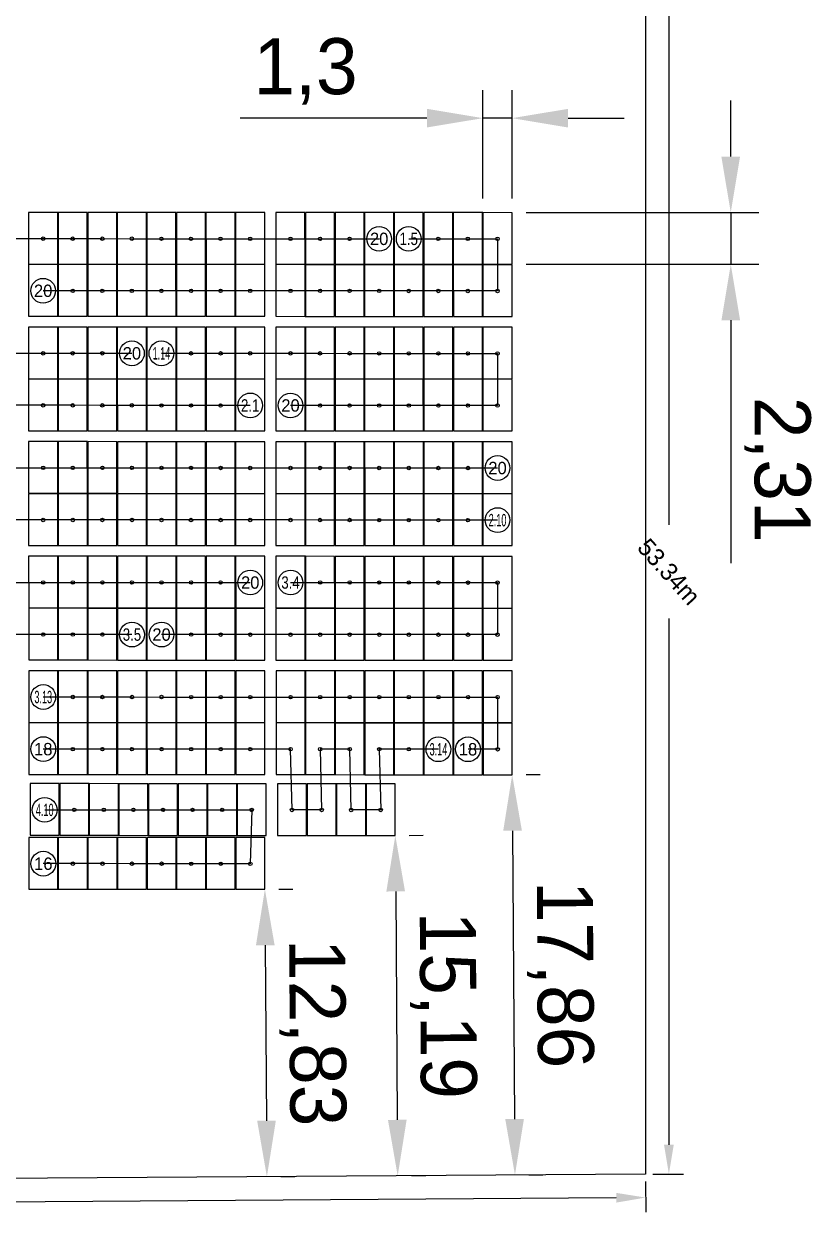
# Model space of a CAD drawing. Header units: millimetres. Extents: x 100467534408 to 100467536215, y 22466358354 to 22466358689.
# Drawn here: x 100467534537.4 to 100467534572.7, y 22466358525.9 to 22466358579 of the extents above; entities that cross this region are included whole.
import ezdxf
from ezdxf.enums import TextEntityAlignment as Align

# ---------------------------------------------------------------- set-up
doc = ezdxf.new("R2010")
doc.units = ezdxf.units.MM
doc.header["$LTSCALE"] = 25.4
doc.layers.get('Defpoints').update_dxf_attribs({"linetype": 'CONTINUOUS'})
for name, color, linetype, true_color in [('building', 7, 'CONTINUOUS', 0xffffff), ('component', 7, 'CONTINUOUS', 0xffffff), ('strings', 7, 'CONTINUOUS', 0xffffff)]:
    doc.layers.add(name, color=color, linetype=linetype, true_color=true_color)
for name, color, linetype in [('COTA PANELES', 30, 'CONTINUOUS'), ('COTA PASILLOS', 1, 'CONTINUOUS'), ('Default', 7, 'CONTINUOUS')]:
    doc.layers.add(name, color=color, linetype=linetype)
doc.dimstyles.new('ISO-25', dxfattribs={"dimtxt": 2.5, "dimasz": 2.5, "dimexe": 1.25, "dimexo": 0.625, "dimtad": 1, "dimtxsty": 'Standard', "dimcen": 2.5, "dimadec": 0, "dimazin": 0, "dimtfac": 1, "dimtmove": 0, "dimatfit": 3, "dimfxl": 1, "dimarcsym": 0})
doc.dimstyles.get("Standard").update_dxf_attribs({"dimtxt": 63.5, "dimasz": 4.572, "dimexe": 4.572, "dimexo": 1.5875, "dimgap": 2.286, "dimtad": 0, "dimtih": 1, "dimtoh": 1, "dimdec": 4, "dimzin": 0, "dimdsep": 46, "dimtxsty": 'Standard', "dimcen": 2.286, "dimadec": 0, "dimazin": 0, "dimtfac": 1, "dimtdec": 4, "dimtofl": 0, "dimtmove": 0, "dimatfit": 3, "dimfxl": 25.4, "dimtolj": 1, "dimtzin": 0, "dimarcsym": 0})

# ---------------------------------------------------------------- blocks, each defined once
blk = doc.blocks.new('AUDIT_I_250328083542-60')
at = {"layer": 'Default', "transparency": 16777216}
for p, q in [((78.54, 72.42), (80.3, 74.37)), ((81.32, 71.77), (114.64, 41.76)), ((120.59, 36.41), (153.92, 6.4)), ((154.85, 3.7), (156.61, 5.65))]:
    blk.add_line(p, q, dxfattribs=at)
for points in [[(79.46, 73.45), (81.6, 72.08), (81.04, 71.46)], [(155.77, 4.73), (153.64, 6.09), (154.19, 6.71)]]:
    blk.add_solid(points, dxfattribs=at)
at = {"layer": 'Defpoints', "transparency": 16777216}
for p in [(78.12, 71.96), (154.44, 3.24)]:
    blk.add_point(p, dxfattribs=at)
at = {"layer": 'Default', "transparency": 16777216}
blk.add_text('53.34m', height=1.5, dxfattribs=at).set_placement((117.62, 39.09), align=Align.MIDDLE_CENTER)
blk = doc.blocks.new('AUDIT_I_250328083542-61')
at = {"layer": 'Default', "transparency": 16777216}
for p, q in [((154.9, 2.82), (156.87, 1.08)), ((154.27, 0.04), (95.44, -66.23)), ((90.12, -72.22), (31.29, -138.49)), ((28.6, -139.45), (30.56, -141.19))]:
    blk.add_line(p, q, dxfattribs=at)
for points in [[(155.93, 1.91), (154.58, -0.23), (153.96, 0.32)], [(29.63, -140.36), (30.98, -138.21), (31.6, -138.77)]]:
    blk.add_solid(points, dxfattribs=at)
at = {"layer": 'Defpoints', "transparency": 16777216}
for p in [(154.44, 3.24), (28.13, -139.03)]:
    blk.add_point(p, dxfattribs=at)
at = {"layer": 'Default', "transparency": 16777216}
blk.add_text('98.82m', height=1.5, dxfattribs=at).set_placement((92.78, -69.22), align=Align.MIDDLE_CENTER)
blk = doc.blocks.new('component')
at = {"layer": 'component', "color": 253, "true_color": 0xa5a5a5}
for points in [[(82.5403, 48.8344), (84.2194, 50.6981), (80.9125, 53.6736), (79.2332, 51.81)], [(80.8355, 46.9423), (82.5145, 48.806), (79.2076, 51.7815), (77.5284, 49.9178)], [(85.875, 45.8341), (87.554, 47.6975), (84.2471, 50.6731), (82.5681, 48.8096)], [(79.1304, 45.0502), (80.8097, 46.9136), (77.5026, 49.8893), (75.8235, 48.0257)], [(84.1701, 43.9418), (85.8492, 45.8054), (82.5423, 48.7809), (80.8632, 46.9173)], [(77.4255, 43.158), (79.1048, 45.0215), (75.7977, 47.997), (74.1187, 46.1336)], [(75.7207, 41.2657), (77.3997, 43.1294), (74.0929, 46.1049), (72.4138, 44.2412)], [(82.4652, 42.0496), (84.1443, 43.9133), (80.8374, 46.8888), (79.1581, 45.0252)], [(89.8755, 42.2344), (91.5546, 44.098), (88.2477, 47.0736), (86.5686, 45.2099)], [(88.1706, 40.3423), (89.8497, 42.2057), (86.5428, 45.1814), (84.8636, 43.3178)], [(74.0158, 39.3736), (75.6949, 41.2372), (72.388, 44.2128), (70.7089, 42.3491)], [(80.7602, 40.1575), (82.4394, 42.021), (79.1325, 44.9965), (77.4533, 43.133)], [(93.2101, 39.2339), (94.8894, 41.0975), (91.5823, 44.073), (89.9032, 42.2094)], [(79.0553, 38.2654), (80.7346, 40.1288), (77.4275, 43.1043), (75.7484, 41.2409)], [(86.4656, 38.4501), (88.1448, 40.3136), (84.8379, 43.2891), (83.1587, 41.4257)], [(72.311, 37.4815), (73.99, 39.3449), (70.6831, 42.3204), (69.0039, 40.457)], [(91.5053, 37.3417), (93.1843, 39.2054), (89.8774, 42.1809), (88.1984, 40.3173)], [(77.3504, 36.373), (79.0295, 38.2367), (75.7226, 41.2122), (74.0436, 39.3486)], [(84.7607, 36.5578), (86.44, 38.4215), (83.1329, 41.397), (81.4538, 39.5333)], [(70.6059, 35.5893), (72.2851, 37.4528), (68.9783, 40.4283), (67.299, 38.5648)], [(89.8004, 35.4496), (91.4795, 37.3131), (88.1726, 40.2888), (86.4935, 38.4251)], [(97.2107, 35.6344), (98.8897, 37.498), (95.5828, 40.4735), (93.9038, 38.6099)], [(75.6456, 34.4809), (77.3246, 36.3446), (74.0177, 39.3201), (72.3387, 37.4564)], [(83.0559, 34.6657), (84.7349, 36.5293), (81.428, 39.5049), (79.749, 37.6412)], [(88.0955, 33.5575), (89.7746, 35.4209), (86.4677, 38.3964), (84.7885, 36.533)], [(95.5058, 33.7422), (97.1849, 35.6057), (93.878, 38.5812), (92.1989, 36.7178)], [(68.2825, 33.0105), (69.9617, 34.8741), (66.6547, 37.8496), (64.9756, 35.986)], [(73.9407, 32.5888), (75.6198, 34.4522), (72.3129, 37.4278), (70.6336, 35.5643)], [(81.351, 32.7736), (83.03, 34.6372), (79.7232, 37.6127), (78.0441, 35.7491)], [(100.5453, 32.6338), (102.2245, 34.4975), (98.9175, 37.473), (97.2384, 35.6093)], [(66.5776, 31.1184), (68.2567, 32.982), (64.9498, 35.9575), (63.2707, 34.0939)], [(86.3905, 31.6651), (88.0697, 33.5288), (84.7628, 36.5043), (83.0836, 34.6407)], [(93.8009, 31.8499), (95.48, 33.7136), (92.1731, 36.6891), (90.4939, 34.8254)], [(71.6173, 30.0101), (73.2964, 31.8736), (69.9895, 34.8491), (68.3102, 32.9857)], [(79.6461, 30.8814), (81.3252, 32.7449), (78.0183, 35.7204), (76.3392, 33.8569)], [(98.8404, 30.7417), (100.5197, 32.6053), (97.2126, 35.5809), (95.5335, 33.7172)], [(64.8728, 29.2262), (66.5518, 31.0899), (63.2449, 34.0652), (61.5659, 32.2017)], [(77.9413, 28.9891), (79.6203, 30.8528), (76.3134, 33.8283), (74.6342, 31.9646)], [(84.6856, 29.773), (86.3649, 31.6367), (83.0578, 34.6122), (81.3787, 32.7485)], [(92.0959, 29.9578), (93.7751, 31.8214), (90.4682, 34.7969), (88.789, 32.9333)], [(104.5458, 29.0343), (106.2251, 30.8978), (102.918, 33.8733), (101.239, 32.0099)], [(69.9122, 28.1178), (71.5915, 29.9815), (68.2844, 32.957), (66.6054, 31.0933)], [(90.391, 28.0657), (92.0703, 29.9293), (88.7632, 32.9048), (87.0841, 31.0412)], [(97.1356, 28.8496), (98.8146, 30.713), (95.5077, 33.6885), (93.8287, 31.8251)], [(63.1679, 27.3341), (64.847, 29.1975), (61.5401, 32.1731), (59.8608, 30.3096)], [(82.9807, 27.8809), (84.6598, 29.7443), (81.3529, 32.7201), (79.6739, 30.8564)], [(95.4307, 26.9572), (97.1098, 28.8209), (93.8029, 31.7964), (92.1238, 29.933)], [(102.841, 27.142), (104.52, 29.0057), (101.2131, 31.9812), (99.5341, 30.1175)], [(68.2074, 26.2257), (69.8864, 28.0893), (66.5796, 31.0648), (64.9005, 29.2012)], [(75.6177, 26.4104), (77.2969, 28.2741), (73.9898, 31.2496), (72.3108, 29.386)], [(81.2759, 25.9888), (82.9549, 27.8522), (79.6481, 30.8277), (77.969, 28.9643)], [(88.6862, 26.1735), (90.3652, 28.037), (87.0583, 31.0125), (85.3793, 29.149)], [(107.8805, 26.0338), (109.5597, 27.8974), (106.2528, 30.873), (104.5736, 29.0093)], [(61.4628, 25.4418), (63.1421, 27.3054), (59.8352, 30.2809), (58.1559, 28.4173)], [(93.7258, 25.0651), (95.4049, 26.9288), (92.098, 29.9043), (90.4188, 28.0406)], [(101.1361, 25.2499), (102.8152, 27.1135), (99.5083, 30.089), (97.829, 28.2254)], [(66.5025, 24.3335), (68.1816, 26.1972), (64.8747, 29.1727), (63.1956, 27.3091)], [(73.9128, 24.5183), (75.5919, 26.382), (72.285, 29.3575), (70.6059, 27.4938)], [(86.9813, 24.2812), (88.6604, 26.1448), (85.3535, 29.1204), (83.6744, 27.2567)], [(106.1756, 24.1417), (107.8549, 26.0051), (104.5478, 28.9806), (102.8687, 27.1172)], [(59.758, 23.5496), (61.4372, 25.4133), (58.1301, 28.3888), (56.4511, 26.5252)], [(78.9525, 23.4099), (80.6315, 25.2736), (77.3246, 28.2491), (75.6454, 26.3854)], [(92.0208, 23.173), (93.7, 25.0366), (90.3931, 28.0121), (88.7139, 26.1485)], [(99.4313, 23.3577), (101.1103, 25.2214), (97.8034, 28.1969), (96.1242, 26.3333)], [(64.7977, 22.4414), (66.4767, 24.3049), (63.1698, 27.2804), (61.4906, 25.4169)], [(72.2079, 22.6262), (73.887, 24.4896), (70.5801, 27.4652), (68.901, 25.6017)], [(85.2764, 22.3891), (86.9555, 24.2527), (83.6486, 27.2282), (81.9693, 25.3646)], [(104.4707, 22.2495), (106.1498, 24.113), (102.8429, 27.0885), (101.1638, 25.2251)], [(111.881, 22.4343), (113.5603, 24.2978), (110.2532, 27.2733), (108.5741, 25.4098)], [(58.0531, 21.6575), (59.7322, 23.5212), (56.4253, 26.4965), (54.7462, 24.633)], [(77.2474, 21.5178), (78.9267, 23.3814), (75.6198, 26.3569), (73.9405, 24.4933)], [(90.3159, 21.2809), (91.9952, 23.1443), (88.6881, 26.1198), (87.009, 24.2564)], [(97.7262, 21.4656), (99.4054, 23.3291), (96.0986, 26.3046), (94.4193, 24.4411)], [(56.3482, 19.7654), (58.0273, 21.6288), (54.7204, 24.6044), (53.0414, 22.7409)], [(63.0928, 20.5491), (64.7718, 22.4127), (61.465, 25.3883), (59.7857, 23.5246)], [(70.5031, 20.7339), (72.1821, 22.5975), (68.8752, 25.573), (67.196, 23.7094)], [(82.9528, 19.8104), (84.6321, 21.6741), (81.3252, 24.6496), (79.6459, 22.7859)], [(102.7659, 20.3572), (104.4449, 22.2209), (101.138, 25.1964), (99.459, 23.3327)], [(110.1762, 20.542), (111.8554, 22.4056), (108.5483, 25.3811), (106.8693, 23.5175)], [(68.7982, 18.8417), (70.4773, 20.7054), (67.1704, 23.6809), (65.4911, 21.8173)], [(75.5426, 19.6256), (77.2218, 21.4893), (73.9147, 24.4648), (72.2357, 22.6012)], [(88.6111, 19.3885), (90.2901, 21.2522), (86.9832, 24.2277), (85.3042, 22.364)], [(96.0213, 19.5733), (97.7006, 21.4369), (94.3935, 24.4125), (92.7144, 22.5488)], [(115.2158, 19.4338), (116.8949, 21.2972), (113.588, 24.2729), (111.9087, 22.4093)], [(61.3877, 18.657), (63.067, 20.5206), (59.7601, 23.4961), (58.0808, 21.6325)], [(73.8377, 17.7335), (75.5167, 19.597), (72.2099, 22.5725), (70.5308, 20.709)], [(81.248, 17.9183), (82.9272, 19.7817), (79.6201, 22.7573), (77.9411, 20.8938)], [(94.3165, 17.6812), (95.9955, 19.5448), (92.6886, 22.5203), (91.0096, 20.6567)], [(101.061, 18.4651), (102.7401, 20.3287), (99.4332, 23.3042), (97.7539, 21.4406)], [(108.4713, 18.6498), (110.1503, 20.5135), (106.8434, 23.489), (105.1644, 21.6254)], [(59.6829, 16.7648), (61.3621, 18.6285), (58.055, 21.604), (56.376, 19.7404)], [(67.0931, 16.9496), (68.7724, 18.8132), (65.4653, 21.7888), (63.7863, 19.9251)], [(86.2876, 16.8099), (87.9667, 18.6735), (84.6598, 21.649), (82.9807, 19.7854)], [(106.7664, 16.7577), (108.4455, 18.6212), (105.1386, 21.5967), (103.4593, 19.7332)], [(113.5108, 17.5416), (115.19, 19.4051), (111.8831, 22.3806), (110.2039, 20.5171)], [(72.1328, 15.8412), (73.8119, 17.7048), (70.505, 20.6804), (68.8259, 18.8167)], [(79.5431, 16.0262), (81.2222, 17.8896), (77.9153, 20.8651), (76.2362, 19.0017)], [(92.6116, 15.789), (94.2907, 17.6527), (90.9838, 20.6282), (89.3047, 18.7646)], [(99.3562, 16.5729), (101.0352, 18.4364), (97.7283, 21.4119), (96.0491, 19.5485)], [(111.8059, 15.6493), (113.4852, 17.5129), (110.1781, 20.4885), (108.499, 18.6248)], [(65.3883, 15.0575), (67.0675, 16.9209), (63.7604, 19.8964), (62.0814, 18.033)], [(84.5828, 14.9177), (86.2618, 16.7814), (82.9549, 19.7569), (81.2757, 17.8933)], [(97.6511, 14.6808), (99.3303, 16.5443), (96.0233, 19.5198), (94.3442, 17.6563)], [(105.0616, 14.8656), (106.7406, 16.729), (103.4337, 19.7046), (101.7545, 17.8411)], [(70.428, 13.9491), (72.107, 15.8127), (68.8001, 18.7882), (67.1209, 16.9246)], [(77.8382, 14.1338), (79.5173, 15.9975), (76.2104, 18.973), (74.5313, 17.1093)], [(110.101, 13.7572), (111.7801, 15.6208), (108.4732, 18.5963), (106.7942, 16.7327)], [(63.6834, 13.1651), (65.3625, 15.0288), (62.0556, 18.0043), (60.3765, 16.1407)], [(82.8777, 13.0256), (84.557, 14.8891), (81.2501, 17.8646), (79.5708, 16.0011)], [(90.2882, 13.2104), (91.9672, 15.0738), (88.6604, 18.0494), (86.9811, 16.1859)], [(95.9462, 12.7885), (97.6255, 14.6521), (94.3184, 17.6277), (92.6393, 15.764)], [(103.3565, 12.9733), (105.0358, 14.8369), (101.7287, 17.8124), (100.0496, 15.9488)], [(68.7231, 12.0569), (70.4022, 13.9206), (67.0953, 16.8961), (65.416, 15.0325)], [(76.1334, 12.2417), (77.8124, 14.1053), (74.5055, 17.0809), (72.8263, 15.2172)], [(108.3962, 11.865), (110.0752, 13.7285), (106.7684, 16.704), (105.0893, 14.8406)], [(81.1729, 11.1335), (82.8521, 12.9969), (79.545, 15.9725), (77.866, 14.109)], [(88.5831, 11.3182), (90.2624, 13.1817), (86.9555, 16.1572), (85.2762, 14.2938)], [(101.6516, 11.0811), (103.3309, 12.9448), (100.0238, 15.9203), (98.3447, 14.0566)], [(67.018, 10.1648), (68.6973, 12.0283), (65.3902, 15.0038), (63.7112, 13.1403)], [(74.4285, 10.3496), (76.1076, 12.213), (72.8007, 15.1885), (71.1214, 13.3251)], [(93.6228, 10.2098), (95.3019, 12.0735), (91.995, 15.049), (90.3159, 13.1854)], [(106.6913, 9.9729), (108.3704, 11.8364), (105.0635, 14.8119), (103.3842, 12.9484)], [(79.468, 9.2412), (81.1471, 11.1048), (77.8402, 14.0803), (76.1611, 12.2167)], [(86.8783, 9.4259), (88.5575, 11.2896), (85.2504, 14.2651), (83.5714, 12.4014)], [(99.9468, 9.189), (101.6258, 11.0525), (98.3189, 14.0282), (96.6399, 12.1645)], [(72.7234, 8.4574), (74.4027, 10.3209), (71.0956, 13.2964), (69.4166, 11.433)], [(85.1734, 7.5338), (86.8525, 9.3974), (83.5456, 12.373), (81.8665, 10.5093)], [(91.9179, 8.3177), (93.597, 10.1812), (90.2901, 13.1567), (88.6109, 11.2932)], [(104.9865, 8.0806), (106.6655, 9.9442), (103.3586, 12.9198), (101.6794, 11.0561)], [(112.3666, 8.4566), (114.0457, 10.3203), (110.7388, 13.2958), (109.0596, 11.4322)], [(71.0186, 6.5651), (72.6978, 8.4288), (69.3908, 11.4043), (67.7117, 9.5406)], [(77.7631, 7.349), (79.4422, 9.2127), (76.1353, 12.1882), (74.4562, 10.3245)], [(90.2131, 6.4256), (91.8921, 8.289), (88.5853, 11.2645), (86.906, 9.4011)], [(97.6234, 6.6103), (99.3024, 8.4738), (95.9955, 11.4493), (94.3165, 9.5859)], [(110.6618, 6.5645), (112.3408, 8.4282), (109.0339, 11.4037), (107.3547, 9.54)], [(76.0583, 5.4569), (77.7373, 7.3203), (74.4304, 10.2959), (72.7512, 8.4324)], [(83.4685, 5.6417), (85.1476, 7.5051), (81.8407, 10.4808), (80.1617, 8.6172)], [(103.2814, 6.1885), (104.9606, 8.0521), (101.6536, 11.0276), (99.9745, 9.164)], [(88.508, 4.5333), (90.1873, 6.3969), (86.8802, 9.3724), (85.2011, 7.5088)], [(95.9185, 4.718), (97.5976, 6.5817), (94.2907, 9.5572), (92.6114, 7.6935)], [(108.9567, 4.6724), (110.636, 6.5358), (107.3291, 9.5115), (105.6498, 7.6479)], [(74.3532, 3.5648), (76.0325, 5.4282), (72.7256, 8.4037), (71.0463, 6.5401)], [(81.7637, 3.7495), (83.4427, 5.613), (80.1358, 8.5885), (78.4566, 6.7251)], [(100.958, 3.6098), (102.637, 5.4734), (99.3302, 8.4488), (97.6511, 6.5853)], [(86.8032, 2.6411), (88.4824, 4.5048), (85.1753, 7.4803), (83.4963, 5.6166)], [(94.2134, 2.8259), (95.8927, 4.6895), (92.5858, 7.6651), (90.9065, 5.8014)], [(107.2519, 2.7802), (108.9311, 4.6437), (105.624, 7.6192), (103.945, 5.7558)], [(80.0586, 1.8572), (81.7379, 3.7209), (78.431, 6.6964), (76.7517, 4.8327)], [(99.2531, 1.7177), (100.9322, 3.5811), (97.6253, 6.5566), (95.9462, 4.6932)], [(85.0983, 0.749), (86.7774, 2.6124), (83.4705, 5.5882), (81.7914, 3.7245)], [(92.5086, 0.9338), (94.1878, 2.7974), (90.8807, 5.7729), (89.2017, 3.9093)], [(78.3538, -0.0349), (80.033, 1.8287), (76.7259, 4.8042), (75.0469, 2.9406)], [(97.5483, -0.1747), (99.2273, 1.689), (95.9204, 4.6645), (94.2412, 2.8009)], [(104.9284, 0.2014), (106.6075, 2.065), (103.3006, 5.0406), (101.6215, 3.1769)], [(83.3934, -1.1431), (85.0725, 0.7203), (81.7656, 3.6958), (80.0865, 1.8324)], [(90.8037, -0.9584), (92.4828, 0.9051), (89.1759, 3.8806), (87.4968, 2.0171)], [(103.2236, -1.6907), (104.9026, 0.1729), (101.5957, 3.1484), (99.9165, 1.2848)], [(95.8434, -2.0668), (97.5225, -0.2031), (94.2156, 2.7724), (92.5363, 0.9087)], [(81.6886, -3.0355), (83.3676, -1.1718), (80.0607, 1.8037), (78.3815, -0.0599)], [(89.0989, -2.8507), (90.7779, -0.9871), (87.471, 1.9885), (85.792, 0.1248)], [(101.5187, -3.5829), (103.1978, -1.7192), (99.8909, 1.2563), (98.2116, -0.6073)], [(108.2933, -2.9903), (109.9725, -1.1269), (106.6654, 1.8486), (104.9864, -0.0148)], [(87.394, -4.7428), (89.073, -2.8792), (85.7661, 0.0963), (84.0869, -1.7673)], [(94.1383, -3.9589), (95.8176, -2.0955), (92.5105, 0.8803), (90.8314, -0.9834)], [(92.4335, -5.851), (94.1127, -3.9876), (90.8056, -1.0121), (89.1266, -2.8755)], [(99.8137, -5.475), (101.4929, -3.6115), (98.1858, -0.636), (96.5068, -2.4995)], [(106.5884, -4.8827), (108.2675, -3.019), (104.9606, -0.0435), (103.2815, -1.9071)], [(85.6889, -6.635), (87.3682, -4.7715), (84.0613, -1.7958), (82.382, -3.6594)], [(104.8835, -6.7748), (106.5626, -4.9112), (103.2557, -1.9356), (101.5767, -3.7993)], [(90.7286, -7.7434), (92.4077, -5.8797), (89.1008, -2.9042), (87.4217, -4.7678)], [(98.1088, -7.3673), (99.788, -5.5037), (96.481, -2.5281), (94.8019, -4.3918)], [(103.1787, -8.6669), (104.8577, -6.8033), (101.5508, -3.8278), (99.8716, -5.6914)], [(89.0237, -9.6355), (90.7028, -7.7719), (87.3959, -4.7963), (85.7168, -6.66)], [(96.4039, -9.2594), (98.083, -7.3958), (94.7761, -4.4203), (93.097, -6.2839)], [(101.4738, -10.5591), (103.1529, -8.6956), (99.846, -5.7201), (98.1667, -7.5835)], [(94.6991, -11.1516), (96.3781, -9.2879), (93.0712, -6.3124), (91.3922, -8.1761)], [(99.7688, -12.4514), (101.448, -10.5877), (98.1409, -7.6122), (96.4619, -9.4759)], [(92.9942, -13.0437), (94.6733, -11.1803), (91.3664, -8.2047), (89.6871, -10.0682)], [(98.0639, -14.3435), (99.7431, -12.4799), (96.4361, -9.5043), (94.757, -11.368)], [(96.359, -16.2356), (98.0381, -14.372), (94.7312, -11.3965), (93.0521, -13.2601)]]:
    blk.add_lwpolyline(points, close=True, dxfattribs=at)
blk = doc.blocks.new('left-string')
at = {"layer": 'Default', "color": 132, "true_color": 0x0fc6c2}
for centre in [(81.751, 51.2318), (80.0462, 49.3397), (85.0857, 48.2313), (78.3411, 47.4475), (83.3808, 46.3391), (81.6759, 44.447), (89.0862, 44.6317), (79.971, 42.5547), (87.3813, 42.7396), (73.2265, 41.7709), (85.6764, 40.8474), (92.4208, 41.6312), (71.5216, 39.8787), (78.266, 40.6626), (76.5612, 38.7704), (83.9714, 38.9552), (90.716, 39.7391), (69.8167, 37.9866), (89.0111, 37.8469), (74.8563, 36.8783), (82.2666, 37.063), (87.3062, 35.9547), (67.4932, 35.4078), (73.1514, 34.986), (80.5617, 35.1709), (85.6013, 34.0625), (65.7883, 33.5157), (78.8568, 33.2787), (64.0835, 31.6235), (70.828, 32.4074), (83.8963, 32.1704), (77.152, 31.3865), (62.3786, 29.7313), (69.1229, 30.5151), (82.1915, 30.2782), (67.4181, 28.623), (74.8284, 28.8078), (60.6736, 27.8391), (65.7132, 26.7309), (73.1235, 26.9157), (58.9687, 25.947), (64.0084, 24.8387), (71.4186, 25.0234), (57.2638, 24.0547), (62.3035, 22.9464), (55.5589, 22.1626), (60.5985, 21.0543), (66.3038, 19.3469), (64.599, 17.4547), (62.8941, 15.5625)]:
    blk.add_circle(centre, 0.15, dxfattribs=at)
at = {"layer": 'Default', "color": 200, "true_color": 0xb62bf7}
for centre in [(94.7165, 36.1395), (93.0116, 34.2473), (98.0511, 33.139), (91.3067, 32.3551), (96.3463, 31.2468), (89.6017, 30.463), (87.8969, 28.5708), (94.6414, 29.3546), (86.192, 26.6785), (92.9365, 27.4624), (91.2316, 25.5703), (84.4871, 24.7864), (76.4582, 23.9151), (89.5266, 23.6781), (74.7532, 22.023), (82.1636, 22.2077), (87.8218, 21.7859), (73.0484, 20.1308), (80.4587, 20.3155), (78.7538, 18.4234), (85.4984, 19.2072), (71.3435, 18.2385), (83.7935, 17.3151), (69.6387, 16.3464), (77.0489, 16.5312), (82.0885, 15.4229), (67.9338, 14.4543), (75.3441, 14.639), (80.3835, 13.5307), (66.2287, 12.562), (73.6392, 12.7468), (78.6787, 11.6385), (71.9341, 10.8547), (76.9738, 9.7464), (70.2293, 8.9625), (75.269, 7.8541), (73.564, 5.962)]:
    blk.add_circle(centre, 0.15, dxfattribs=at)
at = {"layer": 'Default', "color": 30, "true_color": 0xec6f1a}
for centre in [(103.7565, 31.4316), (102.0517, 29.5393), (100.3468, 27.6472), (107.0913, 28.4311), (105.3863, 26.5389), (98.642, 25.7551), (103.6814, 24.6468), (111.0917, 24.8315), (96.937, 23.8629), (101.9766, 22.7545), (109.3869, 22.9393), (95.232, 21.9706), (114.4265, 21.8311), (100.2717, 20.8624), (107.682, 21.0472), (93.5272, 20.0785), (98.5669, 18.9702), (105.9771, 19.155), (104.2723, 17.2628), (96.8618, 17.0781), (102.5672, 15.3706), (109.3118, 16.1545), (95.1569, 15.1858), (107.6069, 14.2623), (87.7939, 13.7155), (100.8623, 13.4785), (92.8335, 12.6072), (105.902, 12.3702), (86.089, 11.8233), (99.1575, 11.5863), (91.1286, 10.715), (104.1972, 10.4779), (111.5773, 10.854), (84.3841, 9.9311), (82.6792, 8.039), (89.4238, 8.8228), (96.8341, 9.0076), (102.4921, 8.5858), (109.8725, 8.9619), (95.1292, 7.1154), (108.1675, 7.0697), (80.9744, 6.1468), (100.1687, 6.007), (93.4242, 5.2232), (106.4626, 5.1775), (79.2694, 4.2545), (98.4638, 4.1149), (84.309, 3.1463), (91.7193, 3.3311), (77.5645, 2.3624), (96.759, 2.2227), (82.6041, 1.2541), (90.0144, 1.4389), (95.0541, 0.3306), (80.8993, -0.6381), (88.3096, -0.4534), (93.349, -1.5616), (86.6047, -2.3455), (91.6442, -3.4538), (89.9393, -5.346)]:
    blk.add_circle(centre, 0.15, dxfattribs=at)
at = {"layer": 'Default', "color": 180, "true_color": 0x5531eb}
for centre in [(104.1392, 2.5987), (102.4343, 0.7066), (107.504, -0.5931), (100.7294, -1.1855), (99.0244, -3.0777), (105.7991, -2.4853), (97.3195, -4.97), (104.0943, -4.3775), (102.3894, -6.2696), (95.6146, -6.8621), (100.6845, -8.1618), (93.9098, -8.7542), (98.9794, -10.054), (97.2746, -11.9462)]:
    blk.add_circle(centre, 0.15, dxfattribs=at)
at = {"layer": 'strings', "color": 132, "true_color": 0x0fc6c2, "flags": 128}
for points in [[(76.6327, 45.5585), (78.3376, 47.4507), (78.3376, 47.4507), (80.0427, 49.3428), (80.0427, 49.3428), (81.7475, 51.2349), (81.7475, 51.2349), (85.0821, 48.2345), (85.0821, 48.2345), (83.3773, 46.3423), (83.3773, 46.3423), (81.6724, 44.4502), (81.6724, 44.4502), (79.9674, 42.5579), (79.9674, 42.5579), (78.2625, 40.6658), (78.2625, 40.6658), (76.5576, 38.7736), (76.5576, 38.7736), (74.8528, 36.8814), (74.8528, 36.8814), (73.1479, 34.9892), (73.1479, 34.9892), (70.8245, 32.4106), (70.8245, 32.4106), (69.1194, 30.5183), (69.1194, 30.5183), (67.4146, 28.6262), (67.4146, 28.6262), (65.7097, 26.7341), (65.7097, 26.7341), (64.0048, 24.8418), (64.0048, 24.8418), (62.3, 22.9496), (62.3, 22.9496), (60.595, 21.0575), (60.595, 21.0575), (58.8901, 19.1654)], [(69.7102, 23.1344), (71.4151, 25.0266), (71.4151, 25.0266), (73.12, 26.9188), (73.12, 26.9188), (74.8248, 28.811), (74.8248, 28.811), (77.1484, 31.3896), (77.1484, 31.3896), (78.8533, 33.2819), (78.8533, 33.2819), (80.5582, 35.1741), (80.5582, 35.1741), (82.263, 37.0662), (82.263, 37.0662), (83.9679, 38.9583), (83.9679, 38.9583), (85.6729, 40.8506), (85.6729, 40.8506), (87.3778, 42.7428), (87.3778, 42.7428), (89.0827, 44.6349), (89.0827, 44.6349), (92.4173, 41.6344), (92.4173, 41.6344), (90.7125, 39.7423), (90.7125, 39.7423), (89.0076, 37.8501), (89.0076, 37.8501), (87.3027, 35.9579), (87.3027, 35.9579), (85.5978, 34.0657), (85.5978, 34.0657), (83.8928, 32.1735), (83.8928, 32.1735), (82.1879, 30.2814), (82.1879, 30.2814), (80.4831, 28.3892)], [(53.232, 19.587), (55.5554, 22.1658), (55.5554, 22.1658), (57.2603, 24.0579), (57.2603, 24.0579), (58.9652, 25.9502), (58.9652, 25.9502), (60.6701, 27.8423), (60.6701, 27.8423), (62.3751, 29.7345), (62.3751, 29.7345), (64.0799, 31.6266), (64.0799, 31.6266), (65.7848, 33.5189), (65.7848, 33.5189), (67.4897, 35.411), (67.4897, 35.411), (69.8132, 37.9898), (69.8132, 37.9898), (71.5181, 39.8819), (71.5181, 39.8819), (73.223, 41.7741), (73.223, 41.7741), (74.9279, 43.6662)], [(60.5672, 12.987), (62.8906, 15.5657), (62.8906, 15.5657), (64.5955, 17.4579), (64.5955, 17.4579), (66.3003, 19.3501), (66.3003, 19.3501), (68.0054, 21.2423)]]:
    blk.add_lwpolyline(points, dxfattribs=at)
at = {"layer": 'strings', "color": 200, "true_color": 0xb62bf7, "flags": 128}
for points in [[(67.9024, 6.387), (70.2258, 8.9656), (70.2258, 8.9656), (71.9306, 10.8579), (71.9306, 10.8579), (73.6357, 12.75), (73.6357, 12.75), (75.3406, 14.6422), (75.3406, 14.6422), (77.0454, 16.5343), (77.0454, 16.5343), (78.7503, 18.4266), (78.7503, 18.4266), (80.4551, 20.3187), (80.4551, 20.3187), (82.1601, 22.2109), (82.1601, 22.2109), (84.4836, 24.7896), (84.4836, 24.7896), (86.1885, 26.6817), (86.1885, 26.6817), (87.8933, 28.5739), (87.8933, 28.5739), (89.5982, 30.4662), (89.5982, 30.4662), (91.3032, 32.3583), (91.3032, 32.3583), (93.0081, 34.2504), (93.0081, 34.2504), (94.713, 36.1427), (94.713, 36.1427), (96.4179, 38.0349)], [(99.7525, 35.0343), (98.0476, 33.1422), (98.0476, 33.1422), (96.3427, 31.25), (96.3427, 31.25), (94.6379, 29.3578), (94.6379, 29.3578), (92.933, 27.4656), (92.933, 27.4656), (91.2281, 25.5735), (91.2281, 25.5735), (89.5231, 23.6813), (89.5231, 23.6813), (87.8182, 21.789), (87.8182, 21.789), (85.4948, 19.2104), (85.4948, 19.2104), (83.79, 17.3183), (83.79, 17.3183), (82.085, 15.426), (82.085, 15.426), (80.38, 13.5339), (80.38, 13.5339), (78.6752, 11.6417), (78.6752, 11.6417), (76.9703, 9.7495), (76.9703, 9.7495), (75.2654, 7.8573), (75.2654, 7.8573), (73.5605, 5.9652), (73.5605, 5.9652), (71.237, 3.3864)], [(78.1597, 25.8104), (76.4547, 23.9183), (76.4547, 23.9183), (74.7497, 22.0262), (74.7497, 22.0262), (73.0449, 20.1339), (73.0449, 20.1339), (71.34, 18.2417), (71.34, 18.2417), (69.6351, 16.3496), (69.6351, 16.3496), (67.9303, 14.4575), (67.9303, 14.4575), (66.2252, 12.5652), (66.2252, 12.5652), (63.9018, 9.9865)]]:
    blk.add_lwpolyline(points, dxfattribs=at)
at = {"layer": 'strings', "color": 30, "true_color": 0xec6f1a, "flags": 128}
for points in [[(91.8188, 18.1896), (93.5236, 20.0817), (93.5236, 20.0817), (95.2285, 21.9738), (95.2285, 21.9738), (96.9335, 23.866), (96.9335, 23.866), (98.6384, 25.7583), (98.6384, 25.7583), (100.3433, 27.6504), (100.3433, 27.6504), (102.0482, 29.5425), (102.0482, 29.5425), (103.753, 31.4348), (103.753, 31.4348), (107.0877, 28.4343), (107.0877, 28.4343), (105.3828, 26.5421), (105.3828, 26.5421), (103.6779, 24.65), (103.6779, 24.65), (101.9731, 22.7577), (101.9731, 22.7577), (100.2682, 20.8656), (100.2682, 20.8656), (98.5633, 18.9734), (98.5633, 18.9734), (96.8583, 17.0812), (96.8583, 17.0812), (95.1534, 15.189), (95.1534, 15.189), (92.83, 12.6104), (92.83, 12.6104), (91.1251, 10.7181), (91.1251, 10.7181), (89.4203, 8.826), (89.4203, 8.826), (87.7152, 6.9338)], [(84.8962, -4.2344), (86.6012, -2.3423), (86.6012, -2.3423), (88.306, -0.4502), (88.306, -0.4502), (90.0109, 1.4421), (90.0109, 1.4421), (91.7158, 3.3343), (91.7158, 3.3343), (93.4207, 5.2264), (93.4207, 5.2264), (95.1257, 7.1185), (95.1257, 7.1185), (96.8305, 9.0108), (96.8305, 9.0108), (99.154, 11.5895), (99.154, 11.5895), (100.8588, 13.4816), (100.8588, 13.4816), (102.5637, 15.3738), (102.5637, 15.3738), (104.2687, 17.266), (104.2687, 17.266), (105.9736, 19.1581), (105.9736, 19.1581), (107.6785, 21.0504), (107.6785, 21.0504), (109.3833, 22.9425), (109.3833, 22.9425), (111.0882, 24.8347), (111.0882, 24.8347), (114.423, 21.8343), (114.423, 21.8343), (112.718, 19.9421)], [(111.0131, 18.0498), (109.3082, 16.1577), (109.3082, 16.1577), (107.6034, 14.2655), (107.6034, 14.2655), (111.5738, 10.8572), (111.5738, 10.8572), (109.869, 8.965), (109.869, 8.965), (105.8985, 12.3733), (105.8985, 12.3733), (104.1936, 10.4811), (104.1936, 10.4811), (108.164, 7.0729), (108.164, 7.0729), (106.459, 5.1807), (106.459, 5.1807), (102.4886, 8.589), (102.4886, 8.589), (100.1652, 6.0102), (100.1652, 6.0102), (98.4603, 4.1181), (98.4603, 4.1181), (96.7554, 2.2259), (96.7554, 2.2259), (95.0506, 0.3337), (95.0506, 0.3337), (93.3455, -1.5584), (93.3455, -1.5584), (91.6407, -3.4506), (91.6407, -3.4506), (89.9358, -5.3429), (89.9358, -5.3429), (88.2309, -7.235)], [(75.2375, -0.2131), (77.5609, 2.3656), (77.5609, 2.3656), (79.2659, 4.2577), (79.2659, 4.2577), (80.9709, 6.15), (80.9709, 6.15), (82.6757, 8.0422), (82.6757, 8.0422), (84.3806, 9.9343), (84.3806, 9.9343), (86.0855, 11.8264), (86.0855, 11.8264), (87.7904, 13.7187), (87.7904, 13.7187), (89.4954, 15.6108)], [(86.0103, 5.0416), (84.3055, 3.1495), (84.3055, 3.1495), (82.6006, 1.2573), (82.6006, 1.2573), (80.8958, -0.6349), (80.8958, -0.6349), (78.5722, -3.2136)]]:
    blk.add_lwpolyline(points, dxfattribs=at)
at = {"layer": 'strings', "color": 180, "true_color": 0x5531eb, "flags": 128}
blk.add_lwpolyline([(92.2014, -10.6433), (93.9062, -8.7511), (93.9062, -8.7511), (95.6111, -6.8589), (95.6111, -6.8589), (97.316, -4.9668), (97.316, -4.9668), (99.0208, -3.0746), (99.0208, -3.0746), (100.7259, -1.1823), (100.7259, -1.1823), (102.4308, 0.7098), (102.4308, 0.7098), (104.1356, 2.6019), (104.1356, 2.6019), (107.5005, -0.5899), (107.5005, -0.5899), (105.7956, -2.4821), (105.7956, -2.4821), (104.0907, -4.3743), (104.0907, -4.3743), (102.3859, -6.2664), (102.3859, -6.2664), (100.681, -8.1586), (100.681, -8.1586), (98.9759, -10.0509), (98.9759, -10.0509), (97.2711, -11.943), (97.2711, -11.943), (95.5662, -13.8351)], dxfattribs=at)
at = {"layer": 'strings', "color": 132, "true_color": 0x0fc6c2}
for centre in [(76.6362, 45.5553), (74.9314, 43.6631), (80.4866, 28.386), (69.7138, 23.1312), (68.0089, 21.2391), (58.8936, 19.1622)]:
    blk.add_circle(centre, 1.0661, dxfattribs=at)
at = {"layer": 'strings', "color": 200, "true_color": 0xb62bf7}
for centre in [(96.4214, 38.0317), (99.756, 35.0312), (78.1632, 25.8072)]:
    blk.add_circle(centre, 1.0661, dxfattribs=at)
at = {"layer": 'strings', "color": 30, "true_color": 0xec6f1a}
for centre in [(112.7216, 19.9389), (91.8223, 18.1864), (111.0166, 18.0466), (89.4989, 15.6076), (87.7187, 6.9306), (86.0139, 5.0385), (84.8997, -4.2376), (88.2345, -7.2382)]:
    blk.add_circle(centre, 1.0661, dxfattribs=at)
at = {"layer": 'strings', "color": 180, "true_color": 0x5531eb}
for centre in [(92.2049, -10.6465), (95.5697, -13.8383)]:
    blk.add_circle(centre, 1.0661, dxfattribs=at)
at = {"layer": 'strings', "color": 132, "true_color": 0x0fc6c2}
for s, rotation, width, p in [('1.5', 47.888748, 0.8, (76.6362, 45.5553)), ('1.14', 47.87436, 0.55, (69.7138, 23.1312))]:
    blk.add_text(s, height=1.06613, rotation=rotation, dxfattribs=dict(at, width=width)).set_placement(p, align=Align.MIDDLE_CENTER)
for rotation, p in [(47.877468, (74.9314, 43.6631)), (47.89206, (80.4866, 28.386)), (47.891528, (68.0089, 21.2391)), (47.891463, (58.8936, 19.1622))]:
    blk.add_text('20', height=1.06613, rotation=rotation, dxfattribs=at).set_placement(p, align=Align.MIDDLE_CENTER)
at = {"layer": 'strings', "color": 200, "true_color": 0xb62bf7}
blk.add_text('20', height=1.06613, rotation=47.877468, dxfattribs=at).set_placement((96.4214, 38.0317), align=Align.MIDDLE_CENTER)
for s, rotation, width, p in [('2.10', 47.891401, 0.55, (99.756, 35.0312)), ('2.1', 47.874357, 0.8, (78.1632, 25.8072))]:
    blk.add_text(s, height=1.06613, rotation=rotation, dxfattribs=dict(at, width=width)).set_placement(p, align=Align.MIDDLE_CENTER)
at = {"layer": 'strings', "color": 30, "true_color": 0xec6f1a}
for s, rotation, p in [('18', 47.888611, (112.7216, 19.9389)), ('20', 47.888451, (89.4989, 15.6076)), ('20', 47.891593, (87.7187, 6.9306)), ('18', 47.894639, (88.2345, -7.2382))]:
    blk.add_text(s, height=1.06613, rotation=rotation, dxfattribs=at).set_placement(p, align=Align.MIDDLE_CENTER)
for s, rotation, width, p in [('3.4', 47.894933, 0.8, (91.8223, 18.1864)), ('3.14', 47.891582, 0.55, (111.0166, 18.0466)), ('3.5', 47.891692, 0.8, (86.0139, 5.0385)), ('3.13', 47.87435, 0.55, (84.8997, -4.2376))]:
    blk.add_text(s, height=1.06613, rotation=rotation, dxfattribs=dict(at, width=width)).set_placement(p, align=Align.MIDDLE_CENTER)
at = {"layer": 'strings', "color": 180, "true_color": 0x5531eb, "width": 0.55}
blk.add_text('4.10', height=1.06613, rotation=47.888447, dxfattribs=at).set_placement((92.2049, -10.6465), align=Align.MIDDLE_CENTER)
at = {"layer": 'strings', "color": 180, "true_color": 0x5531eb}
blk.add_text('16', height=1.06613, rotation=47.877591, dxfattribs=at).set_placement((95.5697, -13.8383), align=Align.MIDDLE_CENTER)
blk = doc.blocks.new('*D40')
at = {"layer": 'COTA PANELES', "color": 0, "linetype": 'Continuous', "lineweight": -2, "transparency": 16777216}
for p, q in [((100467534568.9561, 22466358573.05686), (100467534568.9554, 22466358575.55686)), ((100467534559.8185, 22466358570.55414), (100467534570.2068, 22466358570.55724)), ((100467534568.9568, 22466358570.55686), (100467534568.9575, 22466358568.25145)), ((100467534559.8192, 22466358568.24873), (100467534570.2075, 22466358568.25182)), ((100467534568.9583, 22466358565.75145), (100467534568.9615, 22466358554.91811))]:
    blk.add_line(p, q, dxfattribs=at)
at = {"layer": 'COTA PANELES', "color": 0, "linetype": 'Continuous', "transparency": 16777216}
for points in [[(100467534568.5394, 22466358573.05674), (100467534569.3728, 22466358573.05699), (100467534568.9568, 22466358570.55686)], [(100467534569.375, 22466358565.75158), (100467534568.5416, 22466358565.75132), (100467534568.9575, 22466358568.25145)]]:
    blk.add_solid(points, dxfattribs=at)
at = {"layer": 'Defpoints', "color": 0, "linetype": 'Continuous', "transparency": 16777216}
for p in [(100467534559.1935, 22466358570.55396), (100467534559.1942, 22466358568.24854), (100467534568.9575, 22466358568.25145)]:
    blk.add_point(p, dxfattribs=at)
at = {"layer": 'COTA PANELES', "color": 0, "linetype": 'Continuous', "transparency": 16777216, "insert": (100467534571.04359, 22466358559.0854), "char_height": 2.5, "attachment_point": 5, "rotation": 270.017065}
blk.add_mtext('2,31', dxfattribs=at)
blk = doc.blocks.new('*D41')
at = {"layer": 'COTA PANELES', "color": 0, "linetype": 'Continuous', "lineweight": -2, "transparency": 16777216}
for p, q in [((100467534557.89371, 22466358571.17952), (100467534557.8958, 22466358576.02196)), ((100467534559.1937, 22466358571.17896), (100467534559.1958, 22466358576.02139)), ((100467534555.3952, 22466358574.77304), (100467534547.0619, 22466358574.77666)), ((100467534559.1953, 22466358574.77139), (100467534557.8952, 22466358574.77196)), ((100467534561.6953, 22466358574.77031), (100467534564.1953, 22466358574.76922))]:
    blk.add_line(p, q, dxfattribs=at)
at = {"layer": 'COTA PANELES', "color": 0, "linetype": 'Continuous', "transparency": 16777216}
for points in [[(100467534555.3951, 22466358574.35638), (100467534555.3954, 22466358575.18971), (100467534557.8952, 22466358574.77196)], [(100467534561.6955, 22466358575.18697), (100467534561.6951, 22466358574.35364), (100467534559.1953, 22466358574.77139)]]:
    blk.add_solid(points, dxfattribs=at)
at = {"layer": 'Defpoints', "color": 0, "linetype": 'Continuous', "transparency": 16777216}
for p in [(100467534557.8952, 22466358574.77196), (100467534557.8934, 22466358570.55452), (100467534559.1935, 22466358570.55396)]:
    blk.add_point(p, dxfattribs=at)
at = {"layer": 'COTA PANELES', "color": 0, "linetype": 'Continuous', "transparency": 16777216, "insert": (100467534549.97951, 22466358576.85873), "char_height": 2.5, "attachment_point": 5, "rotation": 359.975118}
blk.add_mtext('1,3', dxfattribs=at)
blk = doc.blocks.new('*D42')
at = {"layer": 'COTA PASILLOS', "color": 0, "linetype": 'Continuous', "lineweight": -2, "transparency": 16777216}
for p, q in [((100467534548.78889, 22466358540.36361), (100467534549.41389, 22466358540.36798)), ((100467534548.1814, 22466358537.85931), (100467534548.23621, 22466358530.02681)), ((100467534548.8786, 22466358527.53124), (100467534549.5036, 22466358527.53561))]:
    blk.add_line(p, q, dxfattribs=at)
at = {"layer": 'COTA PASILLOS', "color": 0, "linetype": 'Continuous', "transparency": 16777216}
for points in [[(100467534548.5981, 22466358537.86222), (100467534547.7648, 22466358537.8564), (100467534548.16389, 22466358540.35925)], [(100467534547.8195, 22466358530.0239), (100467534548.6528, 22466358530.02972), (100467534548.2536, 22466358527.52687)]]:
    blk.add_solid(points, dxfattribs=at)
at = {"layer": 'Defpoints', "color": 0, "linetype": 'Continuous', "transparency": 16777216}
for p in [(100467534548.16389, 22466358540.35925), (100467534548.2536, 22466358527.52687), (100467534548.2536, 22466358527.52687)]:
    blk.add_point(p, dxfattribs=at)
at = {"layer": 'COTA PASILLOS', "color": 0, "linetype": 'Continuous', "transparency": 16777216, "insert": (100467534550.2921, 22466358533.95762), "char_height": 2.5, "attachment_point": 5, "rotation": 270.400459}
blk.add_mtext('12,83', dxfattribs=at)
blk = doc.blocks.new('*D43')
at = {"layer": 'COTA PASILLOS', "color": 0, "linetype": 'Continuous', "lineweight": -2, "transparency": 16777216}
for p, q in [((100467534554.6102, 22466358542.76421), (100467534555.2352, 22466358542.76858)), ((100467534554.0027, 22466358540.2599), (100467534554.0739, 22466358530.06761)), ((100467534554.7164, 22466358527.57204), (100467534555.34129, 22466358527.5764))]:
    blk.add_line(p, q, dxfattribs=at)
at = {"layer": 'COTA PASILLOS', "color": 0, "linetype": 'Continuous', "transparency": 16777216}
for points in [[(100467534554.4193, 22466358540.26281), (100467534553.586, 22466358540.25699), (100467534553.9852, 22466358542.75984)], [(100467534553.6572, 22466358530.0647), (100467534554.4906, 22466358530.07052), (100467534554.0914, 22466358527.56767)]]:
    blk.add_solid(points, dxfattribs=at)
at = {"layer": 'Defpoints', "color": 0, "linetype": 'Continuous', "transparency": 16777216}
for p in [(100467534553.9852, 22466358542.75984), (100467534554.0914, 22466358527.56767), (100467534554.0914, 22466358527.56767)]:
    blk.add_point(p, dxfattribs=at)
at = {"layer": 'COTA PASILLOS', "color": 0, "linetype": 'Continuous', "transparency": 16777216, "insert": (100467534556.1216, 22466358535.17832), "char_height": 2.5, "attachment_point": 5, "rotation": 270.400406}
blk.add_mtext('15,19', dxfattribs=at)
blk = doc.blocks.new('*D44')
at = {"layer": 'COTA PASILLOS', "color": 0, "linetype": 'Continuous', "lineweight": -2, "transparency": 16777216}
for p, q in [((100467534559.8259, 22466358545.47314), (100467534560.4509, 22466358545.47751)), ((100467534559.2184, 22466358542.96884), (100467534559.3083, 22466358530.10419)), ((100467534559.9507, 22466358527.60862), (100467534560.5757, 22466358527.61299))]:
    blk.add_line(p, q, dxfattribs=at)
at = {"layer": 'COTA PASILLOS', "color": 0, "linetype": 'Continuous', "transparency": 16777216}
for points in [[(100467534559.63499, 22466358542.97175), (100467534558.8017, 22466358542.96593), (100467534559.2009, 22466358545.46878)], [(100467534558.8916, 22466358530.10128), (100467534559.7249, 22466358530.1071), (100467534559.3257, 22466358527.60425)]]:
    blk.add_solid(points, dxfattribs=at)
at = {"layer": 'Defpoints', "color": 0, "linetype": 'Continuous', "transparency": 16777216}
for p in [(100467534559.2009, 22466358545.46878), (100467534559.3257, 22466358527.60425), (100467534559.3257, 22466358527.60425)]:
    blk.add_point(p, dxfattribs=at)
at = {"layer": 'COTA PASILLOS', "color": 0, "linetype": 'Continuous', "transparency": 16777216, "insert": (100467534561.3466, 22466358536.55107), "char_height": 2.5, "attachment_point": 5, "rotation": 270.400458}
blk.add_mtext('17,86', dxfattribs=at)
blk = doc.blocks.new('building0')
at = {"layer": 'building', "color": 253, "true_color": 0xa5a5a5}
for p, q in [((78.1224, 71.9597), (154.4353, 3.2394)), ((154.4353, 3.2394), (28.1334, -139.0332))]:
    blk.add_line(p, q, dxfattribs=at)
at = {"layer": 'Default'}
for p1, p2, picture, middle, turn in [((78.1224, 71.9597), (154.4353, 3.2394), 'AUDIT_I_250328083542-60', (117.6172, 39.08576), 317.9967427), ((154.4353, 3.2394), (28.1334, -139.0332), 'AUDIT_I_250328083542-61', (92.78002, -69.22467), 228.4030685)]:
    dim = blk.add_linear_dim(base=(0, 0), p1=p1, p2=p2, dimstyle='Standard', dxfattribs=at)
    dim.commit()
    dim.dimension.update_dxf_attribs({"geometry": picture, "text_midpoint": middle, "text_rotation": turn})

msp = doc.modelspace()

# ---------------------------------------------------------------- block references
at = {"layer": 'Default', "rotation": 311.9973366804183}
for name, p, xscale, yscale, zscale in [('building0', (100467534509.78461, 22466358586.60376), 0.5235890972481151, 0.5235890972481151, 0.5235890972481151), ('component', (100467534510.4644, 22466358583.10553), 0.518244063130006, 0.518244063130006, 0.518244063130006), ('left-string', (100467534510.4644, 22466358583.10553), 0.518244063130006, 0.518244063130006, 0.518244063130006)]:
    msp.add_blockref(name, p, dxfattribs=dict(at, xscale=xscale, yscale=yscale, zscale=zscale))

# ---------------------------------------------------------------- dimensions: what is measured, and where the dimension line sits
at = {"layer": 'COTA PANELES', "linetype": 'Continuous'}
dim = msp.add_aligned_dim(p1=(100467534559.1935, 22466358570.55396), p2=(100467534557.8934, 22466358570.55452), distance=-4.21744, dimstyle='ISO-25', dxfattribs=at)
dim.commit()
dim.dimension.update_dxf_attribs({"geometry": '*D41', "text_midpoint": (100467534549.97951, 22466358576.85873)})
dim = msp.add_linear_dim(base=(100467534568.9575, 22466358568.25145), p1=(100467534559.1935, 22466358570.55396), p2=(100467534559.1942, 22466358568.24854), angle=270.017444, dimstyle='ISO-25', dxfattribs=at)
dim.commit()
dim.dimension.update_dxf_attribs({"geometry": '*D40', "text_midpoint": (100467534568.9603, 22466358559.08478), "dimtype": 161})
at = {"layer": 'COTA PASILLOS', "linetype": 'Continuous'}
for p1, p2, picture, middle in [((100467534559.2009, 22466358545.46878), (100467534559.3257, 22466358527.60425), '*D44', (100467534561.3466, 22466358536.55107)), ((100467534553.9852, 22466358542.75984), (100467534554.0914, 22466358527.56767), '*D43', (100467534556.1216, 22466358535.17832)), ((100467534548.16389, 22466358540.35925), (100467534548.2536, 22466358527.52687), '*D42', (100467534550.2921, 22466358533.95762))]:
    dim = msp.add_aligned_dim(p1=p1, p2=p2, distance=0, dimstyle='ISO-25', dxfattribs=at)
    dim.commit()
    dim.dimension.update_dxf_attribs({"geometry": picture, "text_midpoint": middle})

doc.saveas('drawing.dxf')
